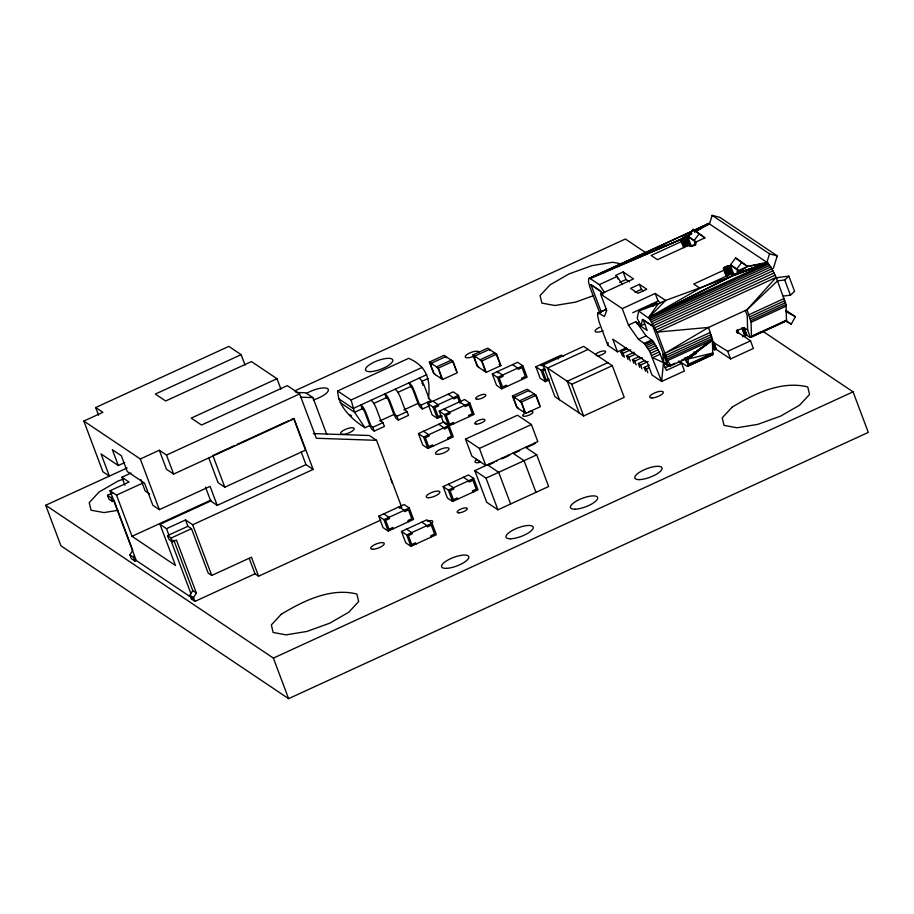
<?xml version="1.0" encoding="UTF-8"?>
<svg xmlns="http://www.w3.org/2000/svg" width="914" height="914" viewBox="0 0 914 914"><rect width="100%" height="100%" fill="white"/><g stroke="black" fill="none" stroke-linecap="round" stroke-linejoin="round"><path stroke-width="1.37" d="M597.79 313.216L606.359 309.355L598.19 312.851L597.505 314.942L599.001 321.682L607.856 345.366L617.498 351.833L626.376 347.754M679.193 361.144L687.134 366.343L688.093 365.977L688.196 359.019L687.225 358.379L670.602 365.749L667.757 365.486L652.802 326.195L642.439 319.306L641.125 325.67L644.827 323.967M687.694 366.343L712.692 354.678L712.509 339.962L708.499 327.429L656.995 332.113L649.477 318.792L638.68 311.034L637.241 318.403L641.125 325.67M607.856 345.366L608.118 342.67M663.278 354.072L663.564 362.23L667.369 364.789L670.899 365.634L663.278 354.072L663.461 362.595L661.645 381.469L652.002 375.003L647.238 362.332L612.734 339.163L617.498 351.833M691.921 233.15C691.315 235.732 677.514 237.606 682.084 241.25L684.46 247.591M682.084 241.25L651.145 255.463L657.417 259.679L688.356 245.466C690.024 247.911 698.387 244.815 694.697 242.553L704.9 237.869L693.075 229.368L687.911 236.2L696.057 242.473M738.512 272.395L733.851 274.531L730.994 266.922C729.326 264.477 720.963 267.574 724.653 269.836L727.041 276.177M770.97 269.39L773.404 268.27L777.243 255.874L719.878 217.361L712.143 215.35L709.527 223.839L694.834 231.905M712.143 215.35L769.508 253.864L766.892 262.352L747.481 266.442L737.267 271.138L738.226 273.674M680.941 239.731C684.815 250.813 685.511 248.574 681.456 239.217L588.673 278.599L588.513 281.649L589.884 287.065L599.618 312.588M605.159 310.417L605.799 309.366M588.673 278.599L708.818 223.496L766.892 262.352L770.788 266.957L776.18 277.376L747.046 309.72L751.057 322.265L751.468 336.283L750.268 337.346L746.372 335.289L742.545 336.718M750.828 337.335L786.486 320.791L786.006 304.476L776.18 277.376L656.995 332.113L665.735 355.397L667.369 364.789M785.16 320.883L791.238 324.162L795.409 316.69L786.006 310.372M191.517 597.585L136.232 560.465L134.906 561.07L131.319 558.66L129.891 554.867L132.713 550.274L113.804 499.969M134.906 561.07L133.478 557.266L134.438 555.701M380.864 520.055L258.593 576.208L255.006 573.809L194.956 601.389L191.369 598.978L189.941 595.174L192.763 590.593L173.854 540.288M194.956 601.389L193.528 597.585L196.35 593.003L176.448 540.048L172.575 541.831L168.987 539.42L167.559 535.627L187.907 526.281L191.483 528.68L208.163 573.032L211.74 575.443L251.453 557.209L258.593 576.208M687.911 236.2L694.183 240.405L699.347 233.584M738.638 271.058L730.492 264.786L735.644 257.954L747.481 266.442L767.726 263.038L648.54 317.775L658.011 303.939L665.621 300.443L767.726 263.038L738.409 272.658L648.54 317.775L665.621 300.443L655.224 293.463L622.263 308.612L600.567 294.045L633.528 278.907L623.131 271.926L615.533 275.422L617.11 276.474L622.32 284.425M730.492 264.786L736.764 268.99L741.917 262.169M786.486 320.791L750.268 337.346L747.641 330.011L744.179 327.726L736.924 330.457L736.376 331.314L750.531 340.842L753.387 348.451L730.572 358.928L716.359 349.422L714.074 349.799L712.646 345.995M733.851 274.531C731.691 272.566 727.236 274.154 726.253 276.542M710.372 332.41L664.981 353.25L708.499 327.429L747.046 309.72L777.528 280.861L784.738 279.992L788.873 276.142L794.586 291.349L790.45 295.199L783.252 296.067M708.259 223.496L703.734 226.341M686.22 357.545L688.196 359.019L712.509 339.962L667.117 360.813M684.312 246.814L688.802 245.043L691.281 245.946L695.931 243.81M686.78 358.425L712.509 339.962L686.311 358.562M686.471 358.505L712.509 339.962M688.151 356.94L687.385 356.631M688.322 365.6L690.698 364.115M604.645 292.674L599.356 284.631L589.633 278.233L682.267 238.68L690.961 233.824M694.537 231.756L708.818 223.496L589.633 278.233M690.573 233.984L683.272 238.177L686.14 245.775M695.44 231.185L708.818 223.496L695.543 231.082M691.041 233.664L682.758 238.417L685.614 246.015M694.594 231.63L708.818 223.496M699.998 288.253L648.54 317.775L734.97 274.623L732.582 274.965L730.926 274.051L699.998 288.253L693.715 284.048L724.653 269.836M686.677 245.558L683.821 237.96L689.944 234.601M750.268 337.346L760.254 332.273M98.541 415.127L95.684 407.53L228.82 346.383L241.147 354.655L245.043 365.017M124.772 462.564L118.306 465.534L101.054 453.95L109.394 476.125L102.894 471.761L83.837 421.068L102.859 412.34L95.684 407.53M241.147 354.655L155.346 394.06L165.651 400.983L251.453 361.567L276.999 378.716L280.895 389.09M276.999 378.716L191.197 418.132L201.503 425.044L287.304 385.639L299.632 393.911L316.301 438.263L376.545 440.32L401.749 507.373M83.837 421.068L140.31 458.977L159.322 450.248L166.497 455.058L173.637 474.069L294.091 418.749L313.148 469.43L192.694 524.75L185.519 519.94L166.508 528.68L160.007 524.316L210.723 501.021L217.224 505.385L305.973 464.62L313.148 469.43M763.407 331.668L853.059 391.855L868.3 432.402L288.607 698.65L60.941 545.807L45.7 505.259L127.137 467.968M294.696 390.895L625.393 239.011L645.444 252.481M166.497 455.058L299.632 393.911M124.887 485.22L121.882 477.222L130.953 473.052M136.232 560.465L110.034 490.772L129.057 482.032L121.882 477.222M113.85 500.906L112.513 501.512L108.926 499.113L107.498 495.308L112.593 492.966M370.181 425.376L365.006 427.752C352.347 419.743 338.306 407.038 337.597 390.975L408.707 358.311C427.158 366.525 430.7 379.664 428.403 398.63M107.498 495.308L111.085 497.719L112.422 497.102M110.034 490.772L116.535 495.125L143.155 482.9M600.098 273.937L609.17 269.779M622.126 263.826L631.197 259.656M633.779 258.468L637.664 256.685M655.806 248.357L664.878 244.187M681.718 236.452L686.894 234.075M234.681 445.518L212.893 455.526L224.81 487.208L305.55 450.122L293.645 418.441L291.086 419.617M237.252 444.341L288.516 420.794M683.821 237.96L686.768 237.423L688.425 238.337L689.841 237.686M429.374 362.081L444.078 355.329L453.036 361.35L457.331 372.752L442.616 379.504L433.659 373.495L429.374 362.081L438.332 368.102L442.616 379.504M599.356 284.631L617.11 276.474L617.83 278.919M337.597 390.975L351.079 400.024L422.188 367.371M619.658 282.437L625.999 279.524L629.46 281.855M438.332 368.102L453.036 361.35M426.689 374.694L353.158 408.478L338.808 398.847M472.961 354.94L487.665 348.177L496.633 354.198L500.918 365.6L486.202 372.364L477.245 366.343L472.961 354.94L481.918 360.95L486.202 372.364M370.901 400.321L372.112 401.166A7.141 1.485 65.3 0 1 376.1 407.93L381.024 420.977L382.977 422.645L384.406 426.438L374.26 431.1L372.695 430.048A4.993 1.04 65.3 0 1 369.462 424.564L364.937 412.522A2.856 0.594 65.3 0 0 363.087 409.381L362.184 408.787L354.586 412.283L340.237 402.651M373.598 403.542L386.279 397.716L387.17 398.321A2.856 0.594 65.3 0 1 389.021 401.452L393.546 413.494A4.993 1.04 65.3 0 0 396.79 418.978L398.355 420.04L408.501 415.379L407.073 411.574L405.108 409.906L400.183 396.859A7.141 1.485 65.3 0 0 396.196 390.107L394.997 389.261M397.693 392.483L411.643 386.074M421.777 381.412L428.118 378.499M639.434 284.3L630.557 288.378L637.915 293.314L646.781 289.235L639.434 284.3L641.342 289.372L643.445 290.778M481.918 360.95L496.633 354.198M118.306 465.534L112.353 449.688L121.322 455.709L127.275 471.544L144.526 483.129L152.855 505.305L159.356 509.669L210.071 486.374L217.224 505.385M635.001 292.286L641.342 289.372M597.562 313.913L600.098 312.748M380.532 420.623L394.768 414.088M403.817 409.929L418.052 403.394M116.535 495.125L132.016 536.312L210.951 500.061M362.184 408.787L360.756 404.982L361.967 405.827A7.141 1.485 65.3 0 1 365.954 412.58L370.913 425.718L372.832 427.295L382.977 422.645M386.279 397.716L384.851 393.923L386.062 394.757A7.141 1.485 65.3 0 1 390.038 401.52L394.962 414.568L396.927 416.236L407.073 411.574M428.78 406.056L422.439 408.969L420.874 407.918A4.993 1.04 65.3 0 1 417.641 402.434L413.117 390.392A2.856 0.594 65.3 0 0 411.266 387.25L408.946 382.852L410.146 383.697A7.141 1.485 65.3 0 1 414.133 390.461L419.092 403.588L421.011 405.165L431.157 400.515L429.237 398.927L424.279 385.799A7.141 1.485 65.3 0 0 420.291 379.036L419.08 378.19M442.422 416.076L437.36 418.406L432.162 414.922L427.866 403.508L453.23 391.866L458.428 395.362L460.805 401.692M492.28 373.929L517.644 362.287L522.842 365.771L527.127 377.174L501.763 388.827L496.565 385.331L492.28 373.929L497.479 377.425L501.763 388.827M730.994 266.922L732.422 266.271M660.388 302.625L658.08 301.072L632.728 312.714M427.866 403.508L433.065 407.004L458.428 395.362M497.479 377.425L522.842 365.771M439.257 411.151L464.609 399.509L469.807 402.994L474.092 414.408L448.74 426.05L444.455 414.648L439.257 411.151L443.541 422.565M549.154 379.927L545.35 381.675L540.151 378.19L535.867 366.777L561.23 355.135L563.31 356.529M628.444 325.076L636.053 321.591L646.072 335.895L652.756 340.888L659.291 351.97L666.386 370.376L681.604 363.384L684.46 370.993L661.645 381.469L649.523 351.102L644.21 343.367L638.475 339.391L628.444 325.076L622.263 308.612M543.053 365.04L583.623 346.406L612.3 365.669L624.216 397.339L583.635 415.973L554.958 396.722L543.053 365.04L571.73 384.303L583.635 415.973M636.053 321.591L636.772 323.487L639.206 322.368M167.559 535.627L171.135 538.026L191.483 528.68M649.477 318.792L768.663 264.055M440.685 415.39L438.149 416.556L434.813 407.69L438.617 405.942L438.137 404.673L432.939 401.189M444.455 414.648L469.807 402.994M535.867 366.777L541.065 370.273L544.87 368.525M650.505 320.106L769.691 265.368M588.102 349.422L547.532 368.056L559.437 399.726M545.35 369.793L542.813 370.958L546.149 379.824L548.686 378.659M651.602 321.694L770.788 266.957M652.722 323.51L771.907 268.773M418.429 433.59L443.793 421.937L448.991 425.433L453.275 436.835L427.912 448.488L422.714 444.992L418.429 433.59L423.628 437.075L427.912 448.488M653.853 325.51L773.038 270.773M654.95 327.646L774.135 272.909M656.012 329.863L775.198 275.125M512.434 396.002L527.149 389.25L536.107 395.271L540.391 406.673L525.687 413.425L516.73 407.416L512.434 396.002L521.403 402.023L525.687 413.425M423.628 437.075L448.991 425.433M638.475 339.391L646.072 335.895M776.032 278.507L778.42 277.422L788.873 276.142M620.835 351.799L623.074 353.307L624.502 357.111L622.263 355.603L620.835 351.799L627.175 348.885M644.21 343.367L651.819 339.871M623.074 353.307L630.683 349.811M645.158 344.384L652.756 340.888M521.403 402.023L536.107 395.271M607.821 362.652L567.251 381.287L579.156 412.968M646.187 345.698L653.796 342.202M628.089 359.51L626.661 355.717L634.27 352.221M647.272 347.286L654.881 343.79M626.661 355.717L628.901 357.214L635.241 354.301M571.73 384.303L612.3 365.669M648.392 349.102L656.001 345.606M649.523 351.102L657.132 347.606M633.916 363.429L632.488 359.625L638.829 356.711M650.631 353.238L658.229 349.742M632.488 359.625L634.727 361.133L642.336 357.637M465.5 439.086L479.393 448.42L485.825 465.523L471.932 456.2L465.5 439.086L517.484 415.219L531.377 424.542L537.809 441.645L474.812 470.619L486.716 502.289L497.924 509.818L548.64 486.522L536.735 454.841L525.527 447.323M651.682 355.455L659.291 351.97M639.743 367.337L638.315 363.532L644.656 360.619M660.274 354.209L652.665 357.705L663.461 362.595M748.92 314.702L784.166 298.512M638.315 363.532L640.554 365.04L648.163 361.544M665.735 355.397L711.126 334.547M749.674 316.838L784.92 300.649M645.57 371.244L644.141 367.451L649.214 365.12M666.363 357.397L711.755 336.546M750.291 318.849L785.549 302.66M666.82 359.225L712.212 338.374M750.76 320.665L786.006 304.476M644.141 367.451L646.381 368.948L648.917 367.782M751.057 322.265L786.303 306.076M479.393 448.42L531.377 424.542M664.901 367.851L675.046 363.189M681.387 360.276L694.069 354.449L693.989 351.821M687.088 357.831L696.148 353.661M684.495 359.019L688.379 364.252L712.977 352.953L688.196 359.019M688.322 365.28L712.92 353.981M751.468 336.283L786.714 320.094M688.093 365.977L712.692 354.678M715.388 349.422L712.532 341.813L727.704 351.33L750.531 340.842M191.369 598.978L192.694 598.373M494.303 462.37L489.23 464.7L488.99 464.072M503.18 458.291L508.253 455.972M519.666 450.728L514.593 453.058L514.354 452.419M378.727 516.17L404.091 504.528L409.289 508.013L413.574 519.426L388.222 531.068L383.012 527.572L378.727 516.17L383.926 519.666L388.222 531.068M443.141 486.591L468.505 474.949L473.703 478.433L477.988 489.835L452.624 501.489L447.426 497.993L443.141 486.591L448.34 490.075L452.624 501.489M383.926 519.666L409.289 508.013M448.34 490.075L473.703 478.433M474.812 470.619L486.019 478.136L536.735 454.841M401.497 531.457L426.861 519.815L432.059 523.299L436.344 534.701L410.98 546.355L405.782 542.859L401.497 531.457L406.696 534.941L410.98 546.355M406.696 534.941L432.059 523.299M45.7 505.259L273.366 658.103L853.059 391.855M590.341 278.576L681.456 239.217M593.46 295.656L575.637 302.1L554.889 305.505L541.888 303.105L540.094 295.565L550 284.894L568.954 273.949L591.872 265.666L612.609 262.261L620.412 263.7M123.173 479.187L118.077 481.027L99.123 491.972L89.218 502.643L91.012 510.195L104.013 512.583L117.849 510.32M736.078 274.211L767.726 263.038L738.192 272.909M736.604 273.972L767.726 263.038L737.895 273.183M737.084 273.72L767.726 263.038L737.518 273.446M666.5 363.281L664.672 363.338L663.564 362.23M687.614 357.26L691.807 356.414M668.945 365.977L665.141 363.429L670.019 365.908M598.19 312.851L604.36 316.484L606.759 310.52L600.567 294.045M295.93 392.449L305.733 392.78L312.908 397.59L326.744 434.413M300.295 397.167L312.908 397.59M313.331 433.59L369.37 435.498L376.545 440.32M769.508 253.864L777.243 255.874M785.937 311.583L795.409 316.69M704.9 237.869L693.075 229.368M732.16 272.955L735.644 275.297M786.543 321.008L791.238 324.162M651.031 304.453L653.339 306.007M591.05 284.837L600.681 291.303L601.686 293.965M652.802 326.287L643.17 319.82L647.169 330.468L636.772 323.487M678.394 361.224L681.604 363.384M665.655 363.429L669.459 365.988M663.713 362.618L668.477 365.897M556.158 357.465L558.237 358.859M544.058 366.548L540.939 364.446L541.419 365.714M512.571 364.617L517.77 368.102L518.238 369.37L522.043 367.622L525.379 376.488L521.574 378.236L522.054 379.504M499.124 364.4L500.918 365.6M448.157 394.197L453.355 397.681L453.835 398.95L457.64 397.202L459.536 402.274M512.845 453.15L524.053 460.667L535.958 492.349M444.581 423.262L446.66 424.656M438.72 424.267L443.918 427.763L444.398 429.032L448.191 427.284L451.527 436.149L447.723 437.897L448.203 439.166M487.493 464.792L498.69 472.31L510.606 503.991M423.502 431.259L428.7 434.744L429.18 436.012L425.376 437.76L428.712 446.638L432.516 444.889L432.985 446.158M463.432 477.268L468.631 480.764L469.099 482.032L472.904 480.284L476.24 489.15L472.435 490.898L472.915 492.166M350.062 414.853L351.627 415.904M448.214 484.26L453.413 487.756L453.892 489.013L450.088 490.761L453.413 499.638L457.217 497.89L457.697 499.158M421.788 522.134L426.987 525.63L427.455 526.898L431.259 525.15L434.596 534.016L430.791 535.764L431.271 537.032M383.8 513.839L388.998 517.335L389.478 518.604L385.674 520.352L389.01 529.217L392.814 527.469L393.283 528.738M406.57 529.126L411.768 532.622L412.248 533.89L408.444 535.627L411.768 544.504L415.573 542.756L416.053 544.024M224.81 487.208L218.08 482.695L208.655 457.617M173.637 474.069L166.474 469.259L159.322 450.248M149.61 493.937L145.132 490.932L140.847 479.53M132.016 536.312L175.488 565.492L160.007 524.316M192.763 590.593L196.35 593.003M129.891 554.867L133.478 557.266M189.941 595.174L193.528 597.585M737.267 271.138L738.409 272.658L747.481 266.442L735.644 257.954M736.764 268.99L738.695 270.487M694.183 240.405L696.125 241.902M365.006 427.752L354.586 412.283L351.079 400.024M603.069 294.262L601.252 291.612L590.958 284.677L601.435 312.554M684.963 357.58L688.379 364.252M784.738 279.992L790.45 295.199M729.646 266.065L732.502 273.674M729.338 266.008L732.194 273.606M728.961 265.985L731.817 273.594M745.31 310.452L747.218 315.524L747.641 330.011M728.515 266.02L731.371 273.617M728.024 266.088L730.892 273.686M727.498 266.203L730.355 273.8M726.95 266.351L729.806 273.96M726.401 266.545L729.258 274.143M725.853 266.762L728.709 274.36M725.328 267.002L728.184 274.6M724.836 267.254L727.704 274.863M724.402 267.528L727.27 275.125M724.037 267.791L726.893 275.4M723.739 268.065L726.596 275.662M723.511 268.316L725.899 274.646M723.385 268.545L725.762 274.886M743.996 327.692L747.046 335.324M743.779 327.669L746.635 335.278M743.516 327.68L746.372 335.289M743.219 327.726L746.075 335.324M742.899 327.783L745.767 335.392M742.579 327.875L745.436 335.472M742.237 327.977L745.093 335.575M741.905 328.103L744.761 335.701M737.461 330.137L738.421 332.673M737.175 330.297L738.135 332.833M736.924 330.457L737.884 332.993M736.718 330.628L737.667 333.164M736.547 330.788L737.495 333.324M694.697 242.553L695.645 245.089M688.425 238.337L691.281 245.946M687.077 237.491L689.933 245.089M686.768 237.423L689.624 245.032M686.391 237.412L689.247 245.009M685.946 237.434L688.802 245.043M685.454 237.503L688.311 245.112M684.929 237.617L687.785 245.226M727.704 351.33L730.572 358.928M684.38 237.777L687.237 245.375M682.267 238.68L685.123 246.277M681.833 238.942L684.689 246.54M681.159 239.479L684.015 247.077M680.816 239.971L683.672 247.568M713.503 341.813L716.359 349.422M713.32 341.779L716.176 349.377M713.091 341.767L715.948 349.365M712.829 341.779L715.685 349.377M712.692 343.138L715.079 349.479M712.372 343.23L714.748 349.571M712.509 344.601L714.405 349.674M655.224 293.463L658.08 301.072M623.131 271.926L625.999 279.524M646.381 368.948L647.809 372.752M640.554 365.04L641.982 368.845M634.727 361.133L636.155 364.926M628.901 357.214L630.329 361.019M541.065 370.273L545.35 381.675M536.141 396.23L539.466 405.108M534.793 395.328L534.313 394.06L519.609 400.823L521.426 402.994L524.762 411.86L523.414 410.957L523.893 412.225M529.412 391.718L528.943 390.449L514.228 397.213L514.708 398.481L513.36 397.579L516.696 406.444L518.512 408.615M534.633 443.107L534.873 443.736L527.264 447.232L527.035 446.603M496.656 355.169L499.992 364.035M495.308 354.266L494.84 352.998L480.124 359.75L481.952 361.921L485.288 370.787L483.94 369.884L484.42 371.153M506.836 386.496L506.356 385.228L502.563 386.976L499.227 378.11L503.031 376.362L502.551 375.094L497.353 371.598L497.833 372.866M489.938 350.656L489.458 349.388L474.754 356.14L475.223 357.408L473.886 356.506L477.211 365.372L479.039 367.542M509.281 454.749L509.521 455.389M501.672 458.245L501.912 458.874M496.599 460.576L496.839 461.204M453.07 362.31L456.406 371.187M451.722 361.407L451.242 360.15L436.538 366.902L438.366 369.073L441.691 377.939L440.354 377.036L440.822 378.305M469.031 416.727L468.551 415.47L472.355 413.722L469.019 404.845L465.215 406.593L464.735 405.325L459.536 401.84L460.016 403.108M446.34 357.797L445.872 356.54L431.157 363.292L431.637 364.56L430.288 363.658L433.624 372.524L435.452 374.694M479.69 461.41L479.93 462.038L476.548 459.296M486.019 478.136L497.924 509.818M453.812 423.719L453.333 422.451L449.528 424.199L446.192 415.333L449.996 413.585L449.528 412.317L444.33 408.821L444.798 410.089M433.065 407.004L437.36 418.406M421.011 405.165L422.439 408.969M396.927 416.236L398.355 420.04M408.501 521.745L408.021 520.477L411.826 518.741L408.501 509.863L404.696 511.612L404.217 510.343L399.018 506.859L399.498 508.127M372.832 427.295L374.26 431.1M301.209 451.95L305.973 464.62M249.293 558.603L255.006 573.809M273.366 658.103L288.607 698.65M205.479 487.082L210.723 501.021M192.694 524.75L211.74 575.443M185.519 519.94L187.907 526.281M171.135 538.026L172.575 541.831M140.31 458.977L159.356 509.669M166.508 528.68L168.884 535.01M170.815 540.151L190.912 593.609M111.085 497.719L112.513 501.512M474.286 356.037A7.243 2.285 -20.6 0 1 465.272 357.157A7.243 2.285 -20.6 0 1 472.07 352.061A7.243 2.285 -20.6 0 1 478.719 352.713M528.749 411.711A5.45 1.725 -20.6 0 1 532.234 413.277A5.45 1.725 -20.6 0 1 523.848 416.304A5.45 1.725 -20.6 0 1 526.098 412.671M480.558 462.21A7.243 2.285 -20.6 0 1 476.617 459.559M603.034 330.845A7.243 2.285 -20.6 0 1 595.277 331.645A7.243 2.285 -20.6 0 1 599.618 327.303M595.471 354.746A5.45 1.725 -20.6 0 1 602.326 351.09A5.45 1.725 -20.6 0 1 604.942 352.85A5.45 1.725 -20.6 0 1 597.185 355.9M427.249 521.094A7.243 2.285 -20.6 0 1 432.722 522.1M306.407 393.5A14.498 4.57 -20.6 0 1 327.863 388.85A14.498 4.57 -20.6 0 1 313.376 399.852M421.822 383.023A2.856 0.594 65.3 0 1 422.154 383.492M422.668 384.383A2.856 0.594 65.3 0 1 423.125 385.4M380.087 421.08A4.993 1.04 65.3 0 1 379.836 420.486M390.861 479.382A7.129 6.604 -56.1 0 1 391.798 482.775M281.261 614.242L271.355 624.913L273.137 632.465L286.151 634.853L306.887 631.448L329.805 623.165L348.76 612.22L358.665 601.549L356.871 594.009C330.388 587.508 303.494 600.852 281.261 614.242M732.137 407.164L722.22 417.835L724.014 425.376L737.027 427.775L757.763 424.37L780.682 416.087L799.636 405.142L809.541 394.46L807.748 386.919C781.253 380.43 754.37 393.763 732.137 407.164M656.435 302.877L638.68 311.034L658.011 303.939L656.435 302.877M342.933 434.379A7.243 2.285 -20.6 0 0 354.095 429.26A7.243 2.285 -20.6 0 0 345.104 429.523A7.243 2.285 -20.6 0 0 342.933 434.379M373.038 549.257A7.243 2.285 -20.6 0 0 384.188 544.138A7.243 2.285 -20.6 0 0 375.197 544.401A7.243 2.285 -20.6 0 0 373.038 549.257M437.817 454.384A7.243 2.285 -20.6 0 0 448.968 449.265A7.243 2.285 -20.6 0 0 439.977 449.528A7.243 2.285 -20.6 0 0 437.817 454.384M428.632 497.73A7.243 2.285 -20.6 0 0 439.783 492.612A7.243 2.285 -20.6 0 0 430.791 492.875A7.243 2.285 -20.6 0 0 428.632 497.73M458.897 512.845A5.45 1.725 -20.6 0 0 467.294 508.995A5.45 1.725 -20.6 0 0 460.53 509.201A5.45 1.725 -20.6 0 0 458.897 512.845M476.525 424.187A5.45 1.725 -20.6 0 0 484.911 420.337A5.45 1.725 -20.6 0 0 478.148 420.531A5.45 1.725 -20.6 0 0 476.525 424.187M477.439 399.315A5.45 1.725 -20.6 0 0 485.825 395.465A5.45 1.725 -20.6 0 0 479.062 395.659A5.45 1.725 -20.6 0 0 477.439 399.315M652.059 397.944A7.243 2.285 -20.6 0 0 663.21 392.814A7.243 2.285 -20.6 0 0 654.218 393.089A7.243 2.285 -20.6 0 0 652.059 397.944M575.157 509.189A14.498 4.57 -20.6 0 0 597.47 498.941A14.498 4.57 -20.6 0 0 579.476 499.49A14.498 4.57 -20.6 0 0 575.157 509.189M510.743 538.78A14.498 4.57 -20.6 0 0 533.056 528.532A14.498 4.57 -20.6 0 0 515.073 529.069A14.498 4.57 -20.6 0 0 510.743 538.78M370.261 371.644A14.498 4.57 -20.6 0 0 392.574 361.396A14.498 4.57 -20.6 0 0 374.58 361.933A14.498 4.57 -20.6 0 0 370.261 371.644M639.56 479.61A14.498 4.57 -20.6 0 0 661.873 469.362A14.498 4.57 -20.6 0 0 643.89 469.899A14.498 4.57 -20.6 0 0 639.56 479.61M446.329 568.359A14.498 4.57 -20.6 0 0 468.642 558.111A14.498 4.57 -20.6 0 0 450.659 558.648A14.498 4.57 -20.6 0 0 446.329 568.359"/></g></svg>
